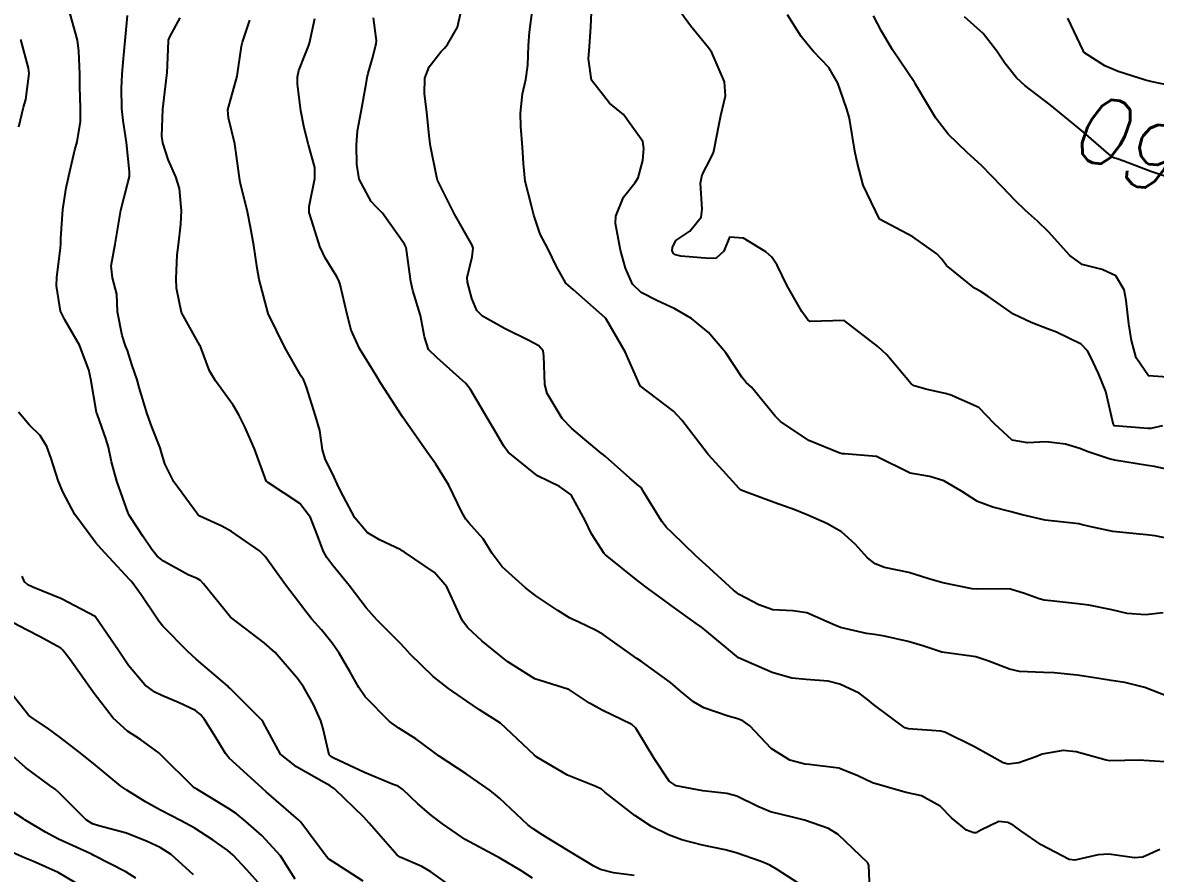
# Model space of a CAD drawing. Header units: metres. Extents: x 298520 to 308411, y 7433745 to 7450750.
# Drawn here: x 299596.8 to 299663.7, y 7449661.3 to 7449711.5 of the extents above; entities that cross this region are included whole.
import ezdxf
from ezdxf.enums import TextEntityAlignment as Align

# ---------------------------------------------------------------- set-up
doc = ezdxf.new("R2010")
doc.units = ezdxf.units.M
doc.header["$LTSCALE"] = 10
for name, color, linetype in [('Cotas', 45, 'Continuous'), ('Curvas de Nivel 1m', 11, 'Continuous'), ('Curvas de Nivel 5m', 15, 'Continuous')]:
    doc.layers.add(name, color=color, linetype=linetype)
doc.styles.add('Style-STANDARD', font='STANDARD.shx')

msp = doc.modelspace()

# ---------------------------------------------------------------- linework, layer by layer
at = {"layer": 'Curvas de Nivel 1m', "flags": 128}
for points, elevation in [([(299626.891, 7449660.966), (299626.208, 7449661.432), (299625.002, 7449662.129), (299624.904, 7449662.185), (299624.782, 7449662.255), (299622.919, 7449663.246), (299621.571, 7449664.174), (299620.938, 7449664.665), (299620.115, 7449665.363), (299619.243, 7449666.206), (299618.956, 7449666.404), (299618.661, 7449666.509), (299616.968, 7449667.209), (299615.175, 7449668.053), (299614.981, 7449668.155), (299614.886, 7449668.251), (299614.527, 7449669.786), (299614.403, 7449670.259), (299613.968, 7449671.221), (299613.367, 7449672.275), (299613.03, 7449672.76), (299611.696, 7449674.294), (299611.059, 7449674.865), (299609.138, 7449676.319), (299609.074, 7449676.38), (299607.482, 7449678.344), (299607.295, 7449678.537), (299607.106, 7449678.655), (299606.576, 7449678.887), (299605.116, 7449679.679), (299604.732, 7449679.989), (299604.422, 7449680.381), (299603.899, 7449681.157), (299603.142, 7449682.297), (299603.079, 7449682.401), (299603.02, 7449682.526), (299602.349, 7449684.408), (299602.043, 7449685.553), (299601.859, 7449686.413), (299601.704, 7449686.918), (299601.212, 7449688.318), (299601.178, 7449688.42), (299601.167, 7449688.467), (299600.819, 7449690.424), (299600.697, 7449690.977), (299600.147, 7449692.431), (299599.285, 7449693.935), (299599.032, 7449694.444), (299598.788, 7449695.928), (299598.811, 7449696.448), (299599.042, 7449698.156), (299599.06, 7449698.444), (299599.059, 7449698.722), (299599.175, 7449700.443), (299599.376, 7449701.727), (299599.498, 7449702.322), (299599.523, 7449702.439), (299599.885, 7449703.956), (299600.012, 7449704.434), (299600.216, 7449705.641), (299600.213, 7449706.432), (299600.18, 7449707.699), (299600.166, 7449708.433), (299600.118, 7449709.788), (299600.038, 7449710.434), (299599.502, 7449712.339)], 748), ([(299632.894, 7449661.138), (299631.669, 7449661.278), (299630.897, 7449661.492), (299630.516, 7449661.683), (299629.872, 7449662.075), (299628.911, 7449662.651), (299627.508, 7449663.52), (299626.929, 7449663.882), (299626.621, 7449664.113), (299624.949, 7449665.689), (299624.717, 7449665.9), (299624.397, 7449666.138), (299622.967, 7449667.123), (299621.384, 7449668.176), (299620.986, 7449668.47), (299620.003, 7449669.205), (299618.999, 7449669.831), (299618.45, 7449670.216), (299617.017, 7449671.672), (299616.632, 7449672.234), (299616.114, 7449673.162), (299615.472, 7449674.246), (299615.059, 7449674.846), (299614.433, 7449675.626), (299613.865, 7449676.268), (299613.519, 7449676.716), (299613.088, 7449677.289), (299612.306, 7449678.288), (299611.119, 7449679.955), (299610.775, 7449680.303), (299609.134, 7449681.427), (299608.558, 7449681.75), (299607.265, 7449682.348), (299607.144, 7449682.432), (299605.715, 7449684.365), (299605.183, 7449685.422), (299604.975, 7449686.158), (299604.908, 7449686.374), (299604.429, 7449687.606), (299604.155, 7449688.381), (299603.686, 7449689.936), (299603.553, 7449690.387), (299603.252, 7449691.3), (299602.98, 7449692.114), (299602.879, 7449692.396), (299602.667, 7449693.004), (299602.405, 7449694.403), (299602.349, 7449695.45), (299602.11, 7449696.408), (299602.024, 7449697.114), (299602.256, 7449698.406), (299602.412, 7449699.339), (299602.593, 7449700.402), (299603, 7449702.017), (299603.1, 7449702.394), (299603.116, 7449702.665), (299602.929, 7449704.397), (299602.725, 7449705.7), (299602.649, 7449706.402), (299602.642, 7449707.599), (299602.676, 7449708.402), (299602.729, 7449709.136), (299602.853, 7449710.399), (299602.997, 7449711.896)], 749), ([(299664.491, 7449671.665), (299663.028, 7449672.224), (299661.847, 7449672.514), (299661.037, 7449672.638), (299659.95, 7449672.81), (299659.041, 7449672.951), (299657.689, 7449673.097), (299657.043, 7449673.121), (299655.634, 7449673.181), (299655.046, 7449673.305), (299653.761, 7449673.793), (299653.055, 7449674.04), (299652.777, 7449674.082), (299651.058, 7449674.308), (299649.92, 7449674.696), (299649.064, 7449674.952), (299647.675, 7449675.255), (299647.068, 7449675.354), (299646.605, 7449675.414), (299645.072, 7449675.769), (299644.743, 7449675.903), (299643.08, 7449676.635), (299642.26, 7449676.749), (299641.082, 7449676.802), (299640.246, 7449677.114), (299639.09, 7449677.719), (299638.754, 7449677.973), (299637.115, 7449679.471), (299636.537, 7449679.996), (299635.136, 7449681.352), (299634.803, 7449681.678), (299634.53, 7449682.019), (299633.482, 7449683.721), (299633.296, 7449684.038), (299633.226, 7449684.092), (299633.174, 7449684.131), (299632.633, 7449684.59), (299631.191, 7449685.868), (299631.085, 7449685.955), (299630.941, 7449686.064), (299629.981, 7449686.858), (299629.207, 7449687.525), (299628.647, 7449688.096), (299627.765, 7449689.575), (299627.617, 7449690.106), (299627.57, 7449691.797), (299627.523, 7449692.107), (299627.267, 7449692.401), (299626.672, 7449692.716), (299625.282, 7449693.404), (299623.95, 7449694.15), (299623.614, 7449694.473), (299623.303, 7449695.198), (299623.058, 7449696.163), (299623.045, 7449696.433), (299623.328, 7449697.639), (299623.388, 7449698.159), (299623.336, 7449698.337), (299622.283, 7449700.171), (299621.381, 7449701.974), (299621.289, 7449702.181), (299621.239, 7449702.327), (299620.879, 7449704.185), (299620.799, 7449704.799), (299620.651, 7449706.188), (299620.519, 7449707.264), (299620.545, 7449708.189), (299620.784, 7449708.866), (299621.476, 7449709.748), (299621.692, 7449709.966), (299621.868, 7449710.176), (299622.458, 7449711.206), (299622.681, 7449712.168)], 754), ([(299665.135, 7449680.862), (299663.64, 7449681.173), (299663.139, 7449681.243), (299662.726, 7449681.274), (299661.14, 7449681.432), (299659.773, 7449681.724), (299659.273, 7449681.857), (299659.145, 7449681.89), (299658.961, 7449681.916), (299657.146, 7449682.095), (299655.792, 7449682.413), (299655.151, 7449682.593), (299654.064, 7449682.881), (299653.157, 7449683.202), (299652.203, 7449683.81), (299651.172, 7449684.426), (299650.334, 7449684.674), (299649.178, 7449684.874), (299647.193, 7449685.87), (299645.314, 7449686.018), (299645.194, 7449686.027), (299645.037, 7449686.059), (299643.202, 7449686.8), (299641.529, 7449687.937), (299641.218, 7449688.249), (299639.809, 7449689.962), (299639.512, 7449690.233), (299639.249, 7449690.545), (299638.302, 7449691.98), (299637.275, 7449693.177), (299636.268, 7449694), (299635.291, 7449694.577), (299634.271, 7449695.053), (299633.306, 7449695.547), (299632.792, 7449696.045), (299632.385, 7449696.986), (299632.094, 7449698.052), (299631.798, 7449699.614), (299631.817, 7449700.055), (299632.255, 7449701.17), (299632.945, 7449702.044), (299633.124, 7449702.304), (299633.396, 7449703.326), (299633.456, 7449704.039), (299633.409, 7449704.454), (299632.268, 7449706.052), (299631.439, 7449706.715), (299630.369, 7449708.071), (299630.206, 7449709.339), (299630.261, 7449710.072), (299630.333, 7449711.233), (299630.37, 7449712.071)], 756), ([(299665.182, 7449684.927), (299663.598, 7449685.265), (299663.188, 7449685.333), (299661.243, 7449685.649), (299661.192, 7449685.66), (299660.987, 7449685.703), (299659.621, 7449686.148), (299659.199, 7449686.342), (299658.353, 7449686.587), (299657.203, 7449686.72), (299656.114, 7449686.678), (299655.203, 7449686.834), (299654.15, 7449687.791), (299653.227, 7449688.751), (299651.544, 7449689.512), (299651.239, 7449689.583), (299650.097, 7449689.837), (299649.427, 7449690.03), (299649.246, 7449690.156), (299647.812, 7449691.865), (299647.268, 7449692.361), (299645.283, 7449693.89), (299643.282, 7449693.832), (299643.134, 7449693.921), (299642.792, 7449694.424), (299641.925, 7449695.934), (299641.325, 7449697.159), (299641.019, 7449697.634), (299640.654, 7449697.95), (299639.345, 7449698.745), (299638.515, 7449698.809), (299638.19, 7449697.981), (299637.741, 7449697.573), (299637.329, 7449697.56), (299635.641, 7449697.696), (299635.33, 7449697.767), (299635.186, 7449697.866), (299635.127, 7449698.013), (299635.154, 7449698.195), (299635.342, 7449698.618), (299636.179, 7449699.173), (299636.839, 7449699.995), (299636.902, 7449700.46), (299636.814, 7449701.996), (299636.899, 7449702.483), (299637.397, 7449703.443), (299637.575, 7449703.815), (299637.62, 7449703.988), (299637.904, 7449705.507), (299638.016, 7449705.984), (299638.283, 7449707.144), (299638.222, 7449707.982), (299637.479, 7449709.709), (299637.287, 7449709.992), (299636.214, 7449711.285), (299635.677, 7449712.008)], 757), ([(299664.08, 7449687.671), (299663.377, 7449687.513), (299663.211, 7449687.507), (299661.235, 7449687.678), (299661.213, 7449687.68), (299661.183, 7449687.73), (299660.73, 7449689.708), (299660.307, 7449690.767), (299659.85, 7449691.721), (299659.644, 7449692.102), (299659.27, 7449692.485), (299657.822, 7449693.2), (299657.279, 7449693.402), (299657.026, 7449693.499), (299656.333, 7449693.764), (299655.29, 7449694.267), (299653.768, 7449695.333), (299653.31, 7449695.631), (299652.979, 7449695.803), (299651.326, 7449697.141), (299651.033, 7449697.528), (299650.763, 7449697.829), (299649.348, 7449698.823), (299647.363, 7449699.87), (299646.399, 7449701.88), (299646.049, 7449703.231), (299645.924, 7449703.885), (299645.619, 7449705.699), (299645.583, 7449705.889), (299645.438, 7449706.369), (299645.056, 7449707.503), (299644.917, 7449707.898), (299644.381, 7449708.825), (299643.471, 7449709.777), (299643.337, 7449709.921), (299642.752, 7449710.659), (299641.948, 7449711.936)], 758), ([(299664.376, 7449690.544), (299663.252, 7449690.619), (299662.527, 7449691.687), (299662.246, 7449692.718), (299662.095, 7449693.692), (299661.936, 7449695.062), (299661.821, 7449695.695), (299661.321, 7449696.526), (299660.515, 7449696.902), (299659.328, 7449697.188), (299658.612, 7449697.737), (299657.353, 7449699.12), (299656.689, 7449699.76), (299655.989, 7449700.391), (299655.375, 7449700.97), (299654.604, 7449701.788), (299653.395, 7449703.041), (299652.55, 7449703.809), (299651.419, 7449704.898), (299650.698, 7449705.831), (299650.22, 7449706.617), (299649.5, 7449707.849), (299649.481, 7449707.878), (299649.454, 7449707.915), (299648.131, 7449709.863), (299647.489, 7449710.967), (299647.012, 7449711.875)], 759), ([(299646.82, 7449659.871), (299646.746, 7449661.717), (299646.687, 7449661.873), (299644.928, 7449663.557), (299644.363, 7449663.906), (299642.938, 7449664.398), (299642.31, 7449664.556), (299640.942, 7449664.878), (299640.191, 7449665.197), (299638.951, 7449665.813), (299638.353, 7449665.976), (299636.954, 7449666.131), (299635.362, 7449666.419), (299634.96, 7449666.706), (299634.066, 7449668.029), (299633, 7449669.827), (299632.762, 7449670.042), (299631.011, 7449670.894), (299630.254, 7449671.31), (299629.077, 7449672.089), (299629.023, 7449672.121), (299628.981, 7449672.133), (299627.032, 7449672.731), (299625.434, 7449673.739), (299625.052, 7449674.048), (299624.948, 7449674.132), (299623.894, 7449674.98), (299623.069, 7449675.749), (299622.757, 7449676.163), (299622.493, 7449676.752), (299621.832, 7449678.173), (299621.105, 7449679.011), (299619.338, 7449680.207), (299619.208, 7449680.293), (299619.124, 7449680.348), (299617.853, 7449680.942), (299617.134, 7449681.38), (299616.412, 7449682.237), (299615.546, 7449683.868), (299615.369, 7449684.248), (299615.177, 7449684.636), (299614.648, 7449685.719), (299614.498, 7449686.26), (299614.331, 7449687.39), (299614.093, 7449688.267), (299613.559, 7449689.954), (299613.436, 7449690.277), (299613.37, 7449690.404), (299613.246, 7449690.603), (299612.277, 7449692.29), (299611.293, 7449694.3), (299610.756, 7449696.306), (299610.647, 7449696.98), (299610.443, 7449698.309), (299610.252, 7449699.408), (299610.065, 7449700.313), (299609.639, 7449702.059), (299609.591, 7449702.318), (299609.404, 7449703.758), (299609.32, 7449704.321), (299608.956, 7449705.855), (299608.904, 7449706.328), (299609.453, 7449708.32), (299609.721, 7449710.076), (299609.779, 7449710.317), (299610.199, 7449711.61)], 751), ([(299663.927, 7449662.661), (299662.911, 7449662.211), (299662.417, 7449662.18), (299660.913, 7449662.396), (299660.272, 7449662.357), (299658.907, 7449662.027), (299658.561, 7449662.08), (299656.921, 7449662.933), (299655.714, 7449663.768), (299655.27, 7449664.109), (299654.938, 7449664.267), (299654.408, 7449664.316), (299653.358, 7449663.796), (299653.072, 7449663.657), (299652.931, 7449663.647), (299652.514, 7449663.806), (299651.644, 7449664.523), (299650.947, 7449665.229), (299649.842, 7449665.841), (299648.955, 7449666.035), (299648.729, 7449666.079), (299646.96, 7449666.607), (299646.092, 7449667.01), (299644.969, 7449667.466), (299643.215, 7449667.673), (299642.971, 7449667.7), (299642.089, 7449667.929), (299640.983, 7449668.63), (299639.725, 7449669.959), (299639.3, 7449670.259), (299639.007, 7449670.382), (299638.445, 7449670.54), (299637.013, 7449671.022), (299636.389, 7449671.372), (299635.62, 7449672.011), (299635.031, 7449672.526), (299633.321, 7449673.765), (299633.051, 7449673.943), (299632.909, 7449674.041), (299631.066, 7449675.35), (299630.618, 7449675.616), (299629.624, 7449676.082), (299629.241, 7449676.254), (299629.076, 7449676.349), (299628.396, 7449676.781), (299627.088, 7449677.638), (299626.469, 7449678.116), (299625.111, 7449679.358), (299624.521, 7449680.139), (299623.978, 7449680.994), (299623.141, 7449681.943), (299622.95, 7449682.162), (299622.729, 7449682.584), (299621.963, 7449684.172), (299621.185, 7449685.41), (299620.636, 7449686.186), (299619.213, 7449688.2), (299617.93, 7449690.22), (299617.668, 7449690.644), (299617.254, 7449691.309), (299616.678, 7449692.236), (299616.197, 7449693.323), (299615.947, 7449694.243), (299615.543, 7449696.016), (299615.454, 7449696.249), (299615.315, 7449696.501), (299614.651, 7449697.585), (299614.336, 7449698.265), (299613.86, 7449699.767), (299613.706, 7449700.275), (299613.702, 7449700.611), (299614.035, 7449702.27), (299614.037, 7449702.918), (299613.679, 7449704.267), (299613.418, 7449705.267), (299613.215, 7449706.273), (299613.016, 7449707.844), (299613.021, 7449708.276), (299613.095, 7449708.639), (299613.473, 7449709.589), (299613.67, 7449710.078), (299613.727, 7449710.268), (299614.042, 7449711.72)], 752), ([(299664.836, 7449667.8), (299662.977, 7449667.923), (299662.73, 7449667.93), (299660.976, 7449667.903), (299660.747, 7449667.942), (299658.983, 7449668.431), (299658.216, 7449668.507), (299656.981, 7449668.288), (299656.596, 7449668.138), (299655.587, 7449667.771), (299654.972, 7449667.693), (299654.667, 7449667.783), (299652.987, 7449668.731), (299651.22, 7449669.597), (299651, 7449669.655), (299649.064, 7449669.787), (299649.002, 7449669.798), (299648.875, 7449669.851), (299647.017, 7449671.23), (299646.671, 7449671.527), (299646.173, 7449671.883), (299645.031, 7449672.419), (299644.336, 7449672.605), (299643.034, 7449672.69), (299642.19, 7449672.774), (299641.04, 7449673.112), (299639.053, 7449673.97), (299637.069, 7449675.63), (299636.864, 7449675.787), (299636.558, 7449675.995), (299635.083, 7449677.063), (299634.538, 7449677.468), (299633.754, 7449678.03), (299633.1, 7449678.517), (299631.194, 7449680.059), (299631.124, 7449680.135), (299630.367, 7449681.304), (299629.997, 7449682.077), (299629.166, 7449683.602), (299628.489, 7449684.097), (299627.179, 7449684.724), (299625.452, 7449686.127), (299625.196, 7449686.463), (299624.584, 7449687.517), (299624.223, 7449688.145), (299623.238, 7449689.816), (299622.962, 7449690.163), (299621.258, 7449691.694), (299620.759, 7449692.185), (299620.527, 7449692.934), (299620.277, 7449694.19), (299619.838, 7449695.665), (299619.713, 7449696.196), (299619.463, 7449698.068), (299619.431, 7449698.199), (299619.336, 7449698.397), (299618.033, 7449700.22), (299617.705, 7449700.563), (299617.37, 7449700.922), (299616.664, 7449702.237), (299616.514, 7449703.116), (299616.513, 7449704.239), (299616.563, 7449705.091), (299616.772, 7449706.237), (299617.083, 7449707.867), (299617.138, 7449708.233), (299617.201, 7449708.488), (299617.471, 7449709.441), (299617.623, 7449710.085), (299617.657, 7449710.227), (299617.681, 7449710.423), (299617.498, 7449711.76)], 753), ([(299664.981, 7449707.665), (299663.456, 7449707.969), (299663.064, 7449708.076), (299661.462, 7449708.597), (299660.68, 7449708.927), (299659.472, 7449709.683), (299659.425, 7449709.73), (299659.384, 7449709.821), (299658.483, 7449711.74)], 761), ([(299596.581, 7449705.319), (299596.849, 7449706.476), (299596.982, 7449706.93), (299597.194, 7449708.473), (299597.147, 7449708.783), (299596.695, 7449710.472)], 747), ([(299622.54, 7449660.163), (299620.895, 7449661.352), (299620.365, 7449661.656), (299619.081, 7449662.207), (299618.905, 7449662.335), (299617.256, 7449664.227), (299616.936, 7449664.58), (299615.198, 7449666.248), (299614.955, 7449666.413), (299614.602, 7449666.612), (299612.972, 7449667.535), (299612.016, 7449668.29), (299611.002, 7449670.178), (299610.924, 7449670.301), (299609.022, 7449672.185), (299608.955, 7449672.253), (299608.881, 7449672.322), (299607.046, 7449673.904), (299606.544, 7449674.355), (299605.068, 7449675.855), (299604.836, 7449676.139), (299604.671, 7449676.376), (299603.792, 7449677.69), (299603.287, 7449678.397), (299603.204, 7449678.498), (299603.105, 7449678.608), (299601.442, 7449680.417), (299601.126, 7449680.77), (299599.885, 7449682.433), (299599.163, 7449683.769), (299598.892, 7449684.444), (299598.475, 7449685.74), (299598.225, 7449686.455), (299597.837, 7449687.098), (299597.212, 7449687.72), (299596.558, 7449688.477)], 747), ([(299616.889, 7449660.791), (299615.336, 7449661.808), (299614.901, 7449662.082), (299614.812, 7449662.161), (299614.736, 7449662.253), (299614.127, 7449663.049), (299613.212, 7449664.276), (299613.076, 7449664.42), (299612.936, 7449664.54), (299611.179, 7449666.069), (299610.953, 7449666.272), (299610.937, 7449666.284), (299610.916, 7449666.301), (299608.979, 7449668.065), (299608.774, 7449668.323), (299608.101, 7449669.44), (299607.542, 7449670.342), (299607.303, 7449670.643), (299607.008, 7449670.864), (299606.046, 7449671.326), (299605.017, 7449671.757), (299604.6, 7449671.957), (299604.016, 7449672.385), (299603.04, 7449673.531), (299602.451, 7449674.406), (299601.073, 7449676.42), (299599.088, 7449677.453), (299597.41, 7449678.153), (299597.1, 7449678.297), (299596.908, 7449678.472), (299596.781, 7449678.799)], 746), ([(299610.885, 7449660.526), (299610.038, 7449661.457), (299609.234, 7449662.325), (299608.907, 7449662.611), (299608.044, 7449663.211), (299606.927, 7449663.934), (299606.164, 7449664.358), (299604.939, 7449664.983), (299604.048, 7449665.487), (299602.951, 7449666.159), (299602.603, 7449666.403), (299600.973, 7449667.743), (299600.119, 7449668.429), (299598.992, 7449669.299), (299598.333, 7449669.787), (299597.293, 7449670.466), (299597.136, 7449670.6), (299597.006, 7449670.777), (299595.649, 7449672.484)], 744), ([(299606.891, 7449661.172), (299605.573, 7449662.363), (299604.909, 7449662.777), (299604.158, 7449663.138), (299602.921, 7449663.62), (299601.29, 7449664.054), (299600.929, 7449664.178), (299600.543, 7449664.424), (299598.949, 7449666.014), (299598.728, 7449666.22), (299598.414, 7449666.448), (299596.968, 7449667.505), (299595.869, 7449668.481)], 743), ([(299603.475, 7449660.978), (299602.892, 7449661.345), (299601.005, 7449662.316), (299600.902, 7449662.371), (299600.794, 7449662.421), (299598.921, 7449663.279), (299598.155, 7449663.682), (299596.932, 7449664.416), (299596.842, 7449664.471), (299594.945, 7449665.687)], 742), ([(299600.391, 7449660.425), (299598.896, 7449661.301), (299597.4, 7449661.968), (299596.908, 7449662.163), (299596.235, 7449662.477)], 741)]:
    msp.add_lwpolyline(points, dxfattribs=dict(at, elevation=elevation))
at = {"layer": 'Curvas de Nivel 5m', "flags": 128}
for points, elevation in [([(299664.109, 7449676.644), (299663.081, 7449676.515), (299661.982, 7449676.596), (299661.084, 7449676.809), (299659.724, 7449677.087), (299659.087, 7449677.169), (299657.486, 7449677.349), (299657.089, 7449677.387), (299656.791, 7449677.456), (299655.934, 7449677.767), (299655.097, 7449678.022), (299654.829, 7449678.05), (299653.096, 7449678.033), (299652.843, 7449678.056), (299651.102, 7449678.397), (299650.289, 7449678.648), (299649.11, 7449679.014), (299647.659, 7449679.32), (299647.118, 7449679.525), (299646.655, 7449679.877), (299645.933, 7449680.69), (299645.138, 7449681.421), (299644.262, 7449681.909), (299643.15, 7449682.397), (299642.369, 7449682.714), (299641.161, 7449683.153), (299639.298, 7449683.842), (299639.172, 7449683.903), (299639.098, 7449683.971), (299638.145, 7449685.019), (299637.261, 7449685.989), (299637.194, 7449686.066), (299635.7, 7449688.005), (299635.221, 7449688.543), (299633.243, 7449690.04), (299632.369, 7449692.049), (299631.282, 7449693.919), (299631.222, 7449694.001), (299631.161, 7449694.062), (299629.307, 7449695.695), (299628.857, 7449696.095), (299628.299, 7449697.072), (299627.822, 7449698.103), (299627.346, 7449698.985), (299626.972, 7449700.114), (299626.823, 7449700.661), (299626.461, 7449702.119), (299626.353, 7449703.161), (299626.299, 7449704.121), (299626.204, 7449705.339), (299626.19, 7449706.122), (299626.304, 7449707.262), (299626.496, 7449708.12), (299626.622, 7449708.962), (299626.654, 7449710.118), (299626.705, 7449710.904), (299626.867, 7449712.116)], 755), ([(299642.889, 7449660.482), (299641.341, 7449661.493), (299640.901, 7449661.736), (299640.761, 7449661.801), (299640.382, 7449661.948), (299638.91, 7449662.462), (299638.254, 7449662.635), (299636.917, 7449662.916), (299635.696, 7449663.234), (299634.925, 7449663.523), (299633.925, 7449664.03), (299632.939, 7449664.678), (299631.169, 7449666.058), (299630.955, 7449666.22), (299630.632, 7449666.39), (299628.967, 7449667.056), (299627.157, 7449668.108), (299626.984, 7449668.249), (299625.003, 7449670.13), (299623.761, 7449670.899), (299623.015, 7449671.414), (299621.925, 7449672.171), (299621.033, 7449672.875), (299619.665, 7449674.201), (299619.37, 7449674.52), (299619.059, 7449674.862), (299617.712, 7449676.224), (299617.08, 7449676.932), (299616.076, 7449678.24), (299615.111, 7449679.422), (299614.755, 7449679.891), (299614.56, 7449680.258), (299614.163, 7449681.295), (299613.788, 7449682.27), (299613.155, 7449683.09), (299611.318, 7449684.299), (299611.174, 7449684.436), (299610.481, 7449686.307), (299609.908, 7449687.611), (299609.559, 7449688.317), (299609.222, 7449688.897), (299608.181, 7449690.336), (299607.836, 7449690.929), (299607.299, 7449692.349), (299607.264, 7449692.418), (299606.179, 7449694.361), (299605.879, 7449695.793), (299605.866, 7449696.364), (299605.927, 7449697.764), (299605.99, 7449698.363), (299606.137, 7449699.577), (299606.182, 7449700.362), (299606.054, 7449701.686), (299605.839, 7449702.365), (299605.398, 7449703.396), (299605.076, 7449704.373), (299605.023, 7449704.767), (299605.079, 7449706.374), (299605.107, 7449706.702), (299605.316, 7449708.371), (299605.324, 7449708.503), (299605.408, 7449710.371), (299605.417, 7449710.438), (299605.486, 7449710.63), (299606.106, 7449711.755)], 750), ([(299664.862, 7449702.192), (299663.393, 7449702.695), (299661.79, 7449703.305), (299661.4, 7449703.424), (299661.194, 7449703.496), (299660.911, 7449703.707), (299659.422, 7449705.001), (299658.527, 7449705.739), (299657.442, 7449706.612), (299655.944, 7449707.765), (299655.457, 7449708.217), (299654.767, 7449709.082), (299654.29, 7449709.788), (299653.488, 7449710.824), (299652.382, 7449711.811)], 760), ([(299612.889, 7449660.911), (299612.01, 7449662.289), (299610.921, 7449663.481), (299609.981, 7449664.314), (299609.395, 7449664.78), (299608.94, 7449665.088), (299607.073, 7449666.228), (299606.952, 7449666.301), (299606.883, 7449666.351), (299604.981, 7449668.231), (299604.828, 7449668.372), (299603.756, 7449669.154), (299602.995, 7449669.64), (299602.149, 7449670.409), (299601.018, 7449671.88), (299600.63, 7449672.424), (299599.589, 7449673.89), (299599.177, 7449674.439), (299599.054, 7449674.548), (299597.829, 7449675.226), (299597.064, 7449675.617), (299595.346, 7449676.487)], 745)]:
    msp.add_lwpolyline(points, dxfattribs=dict(at, elevation=elevation))

# ---------------------------------------------------------------- texts
at = {"layer": 'Cotas', "style": 'Style-STANDARD'}
msp.add_text('760', height=4, rotation=151.66635, dxfattribs=at).set_placement((299663.502, 7449703.547, 760), align=Align.MIDDLE_CENTER)

doc.saveas('drawing.dxf')
